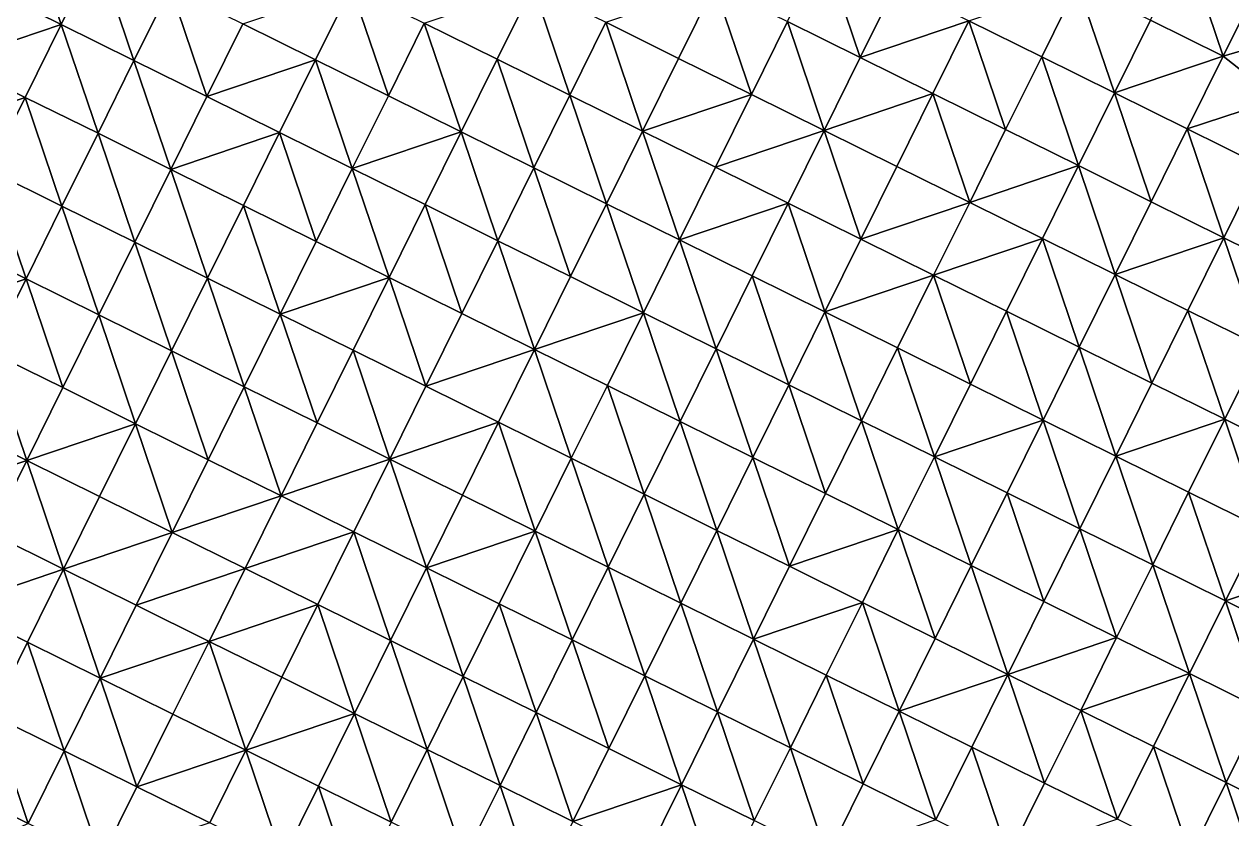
# Model space of a CAD drawing. Extents: x 452550 to 453808, y 451368 to 453069.
# Drawn here: x 453082.1 to 453230.9, y 452214.6 to 452312.4 of the extents above; entities that cross this region are included whole.
import ezdxf

# ---------------------------------------------------------------- set-up
doc = ezdxf.new("R2010")
doc.units = 0
doc.header["$LTSCALE"] = 0.35
doc.header["$MEASUREMENT"] = 0
doc.layers.add('Default', color=42, linetype='Continuous', lineweight=25)

msp = doc.modelspace()

# ---------------------------------------------------------------- linework, layer by layer
at = {"layer": 'Default', "color": 8, "linetype": 'Continuous', "lineweight": 25}
for points in [[(453086.7, 452312.39, 14.32), (453077.74, 452316.82, 14.36), (453082.18, 452325.79, 14.34)], [(453091.14, 452321.35, 14.29), (453086.7, 452312.39, 14.32), (453082.18, 452325.79, 14.34)], [(453095.66, 452307.95, 14.31), (453086.7, 452312.39, 14.32), (453091.14, 452321.35, 14.29)], [(453100.1, 452316.91, 14.26), (453095.66, 452307.95, 14.31), (453091.14, 452321.35, 14.29)], [(453185.11, 452308.31, 14.03), (453176.14, 452312.75, 14.06), (453180.58, 452321.71, 14.06)], [(453189.54, 452317.28, 14.04), (453185.11, 452308.31, 14.03), (453180.58, 452321.71, 14.06)], [(453229.83, 452308.5, 14.08), (453220.87, 452312.93, 14.07), (453225.3, 452321.89, 14.1)], [(453234.26, 452317.46, 14.1), (453229.83, 452308.5, 14.08), (453225.3, 452321.89, 14.1)], [(453229.83, 452308.5, 14.08), (453234.26, 452317.46, 14.1), (453239.9, 452311.45, 14.17)], [(453086.7, 452312.39, 14.32), (453073.3, 452307.86, 14.33), (453077.74, 452316.82, 14.36)], [(453104.63, 452303.52, 14.28), (453095.66, 452307.95, 14.31), (453100.1, 452316.91, 14.26)], [(453109.06, 452312.48, 14.25), (453104.63, 452303.52, 14.28), (453100.1, 452316.91, 14.26)], [(453118.03, 452308.04, 14.23), (453109.06, 452312.48, 14.25), (453122.46, 452317, 14.21)], [(453126.99, 452303.61, 14.22), (453118.03, 452308.04, 14.23), (453122.46, 452317, 14.21)], [(453131.42, 452312.57, 14.18), (453126.99, 452303.61, 14.22), (453122.46, 452317, 14.21)], [(453140.39, 452308.13, 14.17), (453131.42, 452312.57, 14.18), (453144.82, 452317.09, 14.12)], [(453149.35, 452303.7, 14.16), (453140.39, 452308.13, 14.17), (453144.82, 452317.09, 14.12)], [(453153.78, 452312.66, 14.12), (453149.35, 452303.7, 14.16), (453144.82, 452317.09, 14.12)], [(453162.75, 452308.22, 14.11), (453153.78, 452312.66, 14.12), (453167.18, 452317.19, 14.09)], [(453171.71, 452303.79, 14.07), (453162.75, 452308.22, 14.11), (453167.18, 452317.19, 14.09)], [(453176.14, 452312.75, 14.06), (453171.71, 452303.79, 14.07), (453167.18, 452317.19, 14.09)], [(453198.51, 452312.84, 14.06), (453185.11, 452308.31, 14.03), (453189.54, 452317.28, 14.04)], [(453207.47, 452308.4, 14.08), (453198.51, 452312.84, 14.06), (453211.9, 452317.37, 14.05)], [(453216.43, 452303.97, 14.09), (453207.47, 452308.4, 14.08), (453211.9, 452317.37, 14.05)], [(453220.87, 452312.93, 14.07), (453216.43, 452303.97, 14.09), (453211.9, 452317.37, 14.05)], [(453082.27, 452303.42, 14.3), (453073.3, 452307.86, 14.33), (453086.7, 452312.39, 14.32)], [(453091.23, 452298.99, 14.29), (453082.27, 452303.42, 14.3), (453086.7, 452312.39, 14.32)], [(453095.66, 452307.95, 14.31), (453091.23, 452298.99, 14.29), (453086.7, 452312.39, 14.32)], [(453118.03, 452308.04, 14.23), (453104.63, 452303.52, 14.28), (453109.06, 452312.48, 14.25)], [(453135.95, 452299.17, 14.21), (453126.99, 452303.61, 14.22), (453131.42, 452312.57, 14.18)], [(453140.39, 452308.13, 14.17), (453135.95, 452299.17, 14.21), (453131.42, 452312.57, 14.18)], [(453158.31, 452299.26, 14.15), (453149.35, 452303.7, 14.16), (453153.78, 452312.66, 14.12)], [(453162.75, 452308.22, 14.11), (453158.31, 452299.26, 14.15), (453153.78, 452312.66, 14.12)], [(453180.67, 452299.35, 14.06), (453171.71, 452303.79, 14.07), (453176.14, 452312.75, 14.06)], [(453185.11, 452308.31, 14.03), (453180.67, 452299.35, 14.06), (453176.14, 452312.75, 14.06)], [(453194.07, 452303.88, 14.06), (453185.11, 452308.31, 14.03), (453198.51, 452312.84, 14.06)], [(453203.03, 452299.44, 14.07), (453194.07, 452303.88, 14.06), (453198.51, 452312.84, 14.06)], [(453207.47, 452308.4, 14.08), (453203.03, 452299.44, 14.07), (453198.51, 452312.84, 14.06)], [(453229.83, 452308.5, 14.08), (453216.43, 452303.97, 14.09), (453220.87, 452312.93, 14.07)], [(453229.83, 452308.5, 14.08), (453239.9, 452311.45, 14.17), (453236.55, 452303.2, 14.12)], [(453082.27, 452303.42, 14.3), (453068.87, 452298.9, 14.34), (453073.3, 452307.86, 14.33)], [(453100.19, 452294.55, 14.29), (453091.23, 452298.99, 14.29), (453095.66, 452307.95, 14.31)], [(453104.63, 452303.52, 14.28), (453100.19, 452294.55, 14.29), (453095.66, 452307.95, 14.31)], [(453113.59, 452299.08, 14.29), (453104.63, 452303.52, 14.28), (453118.03, 452308.04, 14.23)], [(453122.55, 452294.64, 14.26), (453113.59, 452299.08, 14.29), (453118.03, 452308.04, 14.23)], [(453126.99, 452303.61, 14.22), (453122.55, 452294.64, 14.26), (453118.03, 452308.04, 14.23)], [(453144.91, 452294.73, 14.17), (453135.95, 452299.17, 14.21), (453140.39, 452308.13, 14.17)], [(453149.35, 452303.7, 14.16), (453144.91, 452294.73, 14.17), (453140.39, 452308.13, 14.17)], [(453171.71, 452303.79, 14.07), (453158.31, 452299.26, 14.15), (453162.75, 452308.22, 14.11)], [(453194.07, 452303.88, 14.06), (453180.67, 452299.35, 14.06), (453185.11, 452308.31, 14.03)], [(453211.99, 452295.01, 14.09), (453203.03, 452299.44, 14.07), (453207.47, 452308.4, 14.08)], [(453216.43, 452303.97, 14.09), (453211.99, 452295.01, 14.09), (453207.47, 452308.4, 14.08)], [(453225.39, 452299.53, 14.08), (453216.43, 452303.97, 14.09), (453229.83, 452308.5, 14.08)], [(453225.39, 452299.53, 14.08), (453229.83, 452308.5, 14.08), (453236.55, 452303.2, 14.12)], [(453077.83, 452294.46, 14.31), (453068.87, 452298.9, 14.34), (453082.27, 452303.42, 14.3)], [(453086.79, 452290.03, 14.29), (453077.83, 452294.46, 14.31), (453082.27, 452303.42, 14.3)], [(453091.23, 452298.99, 14.29), (453086.79, 452290.03, 14.29), (453082.27, 452303.42, 14.3)], [(453113.59, 452299.08, 14.29), (453100.19, 452294.55, 14.29), (453104.63, 452303.52, 14.28)], [(453135.95, 452299.17, 14.21), (453122.55, 452294.64, 14.26), (453126.99, 452303.61, 14.22)], [(453153.87, 452290.3, 14.17), (453144.91, 452294.73, 14.17), (453149.35, 452303.7, 14.16)], [(453158.31, 452299.26, 14.15), (453153.87, 452290.3, 14.17), (453149.35, 452303.7, 14.16)], [(453167.27, 452294.83, 14.12), (453158.31, 452299.26, 14.15), (453171.71, 452303.79, 14.07)], [(453180.67, 452299.35, 14.06), (453167.27, 452294.83, 14.12), (453171.71, 452303.79, 14.07)], [(453189.63, 452294.92, 14.07), (453180.67, 452299.35, 14.06), (453194.07, 452303.88, 14.06)], [(453198.6, 452290.48, 14.09), (453189.63, 452294.92, 14.07), (453194.07, 452303.88, 14.06)], [(453203.03, 452299.44, 14.07), (453198.6, 452290.48, 14.09), (453194.07, 452303.88, 14.06)], [(453220.96, 452290.57, 14.1), (453211.99, 452295.01, 14.09), (453216.43, 452303.97, 14.09)], [(453225.39, 452299.53, 14.08), (453220.96, 452290.57, 14.1), (453216.43, 452303.97, 14.09)], [(453234.35, 452295.1, 14.08), (453225.39, 452299.53, 14.08), (453236.55, 452303.2, 14.12)], [(453095.76, 452285.59, 14.29), (453086.79, 452290.03, 14.29), (453091.23, 452298.99, 14.29)], [(453100.19, 452294.55, 14.29), (453095.76, 452285.59, 14.29), (453091.23, 452298.99, 14.29)], [(453109.15, 452290.12, 14.29), (453100.19, 452294.55, 14.29), (453113.59, 452299.08, 14.29)], [(453118.12, 452285.68, 14.29), (453109.15, 452290.12, 14.29), (453113.59, 452299.08, 14.29)], [(453122.55, 452294.64, 14.26), (453118.12, 452285.68, 14.29), (453113.59, 452299.08, 14.29)], [(453131.51, 452290.21, 14.24), (453122.55, 452294.64, 14.26), (453135.95, 452299.17, 14.21)], [(453140.48, 452285.77, 14.22), (453131.51, 452290.21, 14.24), (453135.95, 452299.17, 14.21)], [(453144.91, 452294.73, 14.17), (453140.48, 452285.77, 14.22), (453135.95, 452299.17, 14.21)], [(453162.84, 452285.86, 14.14), (453153.87, 452290.3, 14.17), (453158.31, 452299.26, 14.15)], [(453167.27, 452294.83, 14.12), (453162.84, 452285.86, 14.14), (453158.31, 452299.26, 14.15)], [(453176.24, 452290.39, 14.11), (453167.27, 452294.83, 14.12), (453180.67, 452299.35, 14.06)], [(453185.2, 452285.95, 14.11), (453176.24, 452290.39, 14.11), (453180.67, 452299.35, 14.06)], [(453189.63, 452294.92, 14.07), (453185.2, 452285.95, 14.11), (453180.67, 452299.35, 14.06)], [(453211.99, 452295.01, 14.09), (453198.6, 452290.48, 14.09), (453203.03, 452299.44, 14.07)], [(453229.92, 452286.13, 14.11), (453220.96, 452290.57, 14.1), (453225.39, 452299.53, 14.08)], [(453234.35, 452295.1, 14.08), (453229.92, 452286.13, 14.11), (453225.39, 452299.53, 14.08)], [(453082.36, 452281.06, 14.3), (453073.4, 452285.5, 14.3), (453077.83, 452294.46, 14.31)], [(453086.79, 452290.03, 14.29), (453082.36, 452281.06, 14.3), (453077.83, 452294.46, 14.31)], [(453104.72, 452281.15, 14.3), (453095.76, 452285.59, 14.29), (453100.19, 452294.55, 14.29)], [(453109.15, 452290.12, 14.29), (453104.72, 452281.15, 14.3), (453100.19, 452294.55, 14.29)], [(453127.08, 452281.25, 14.27), (453118.12, 452285.68, 14.29), (453122.55, 452294.64, 14.26)], [(453131.51, 452290.21, 14.24), (453127.08, 452281.25, 14.27), (453122.55, 452294.64, 14.26)], [(453149.44, 452281.34, 14.21), (453140.48, 452285.77, 14.22), (453144.91, 452294.73, 14.17)], [(453153.87, 452290.3, 14.17), (453149.44, 452281.34, 14.21), (453144.91, 452294.73, 14.17)], [(453176.24, 452290.39, 14.11), (453162.84, 452285.86, 14.14), (453167.27, 452294.83, 14.12)], [(453198.6, 452290.48, 14.09), (453185.2, 452285.95, 14.11), (453189.63, 452294.92, 14.07)], [(453207.56, 452286.04, 14.08), (453198.6, 452290.48, 14.09), (453211.99, 452295.01, 14.09)], [(453216.52, 452281.61, 14.08), (453207.56, 452286.04, 14.08), (453211.99, 452295.01, 14.09)], [(453220.96, 452290.57, 14.1), (453216.52, 452281.61, 14.08), (453211.99, 452295.01, 14.09)], [(453238.88, 452281.7, 14.13), (453229.92, 452286.13, 14.11), (453234.35, 452295.1, 14.08)], [(453091.32, 452276.63, 14.3), (453082.36, 452281.06, 14.3), (453086.79, 452290.03, 14.29)], [(453095.76, 452285.59, 14.29), (453091.32, 452276.63, 14.3), (453086.79, 452290.03, 14.29)], [(453113.68, 452276.72, 14.28), (453104.72, 452281.15, 14.3), (453109.15, 452290.12, 14.29)], [(453118.12, 452285.68, 14.29), (453113.68, 452276.72, 14.28), (453109.15, 452290.12, 14.29)], [(453136.04, 452276.81, 14.26), (453127.08, 452281.25, 14.27), (453131.51, 452290.21, 14.24)], [(453140.48, 452285.77, 14.22), (453136.04, 452276.81, 14.26), (453131.51, 452290.21, 14.24)], [(453158.4, 452276.9, 14.17), (453149.44, 452281.34, 14.21), (453153.87, 452290.3, 14.17)], [(453162.84, 452285.86, 14.14), (453158.4, 452276.9, 14.17), (453153.87, 452290.3, 14.17)], [(453171.8, 452281.43, 14.13), (453162.84, 452285.86, 14.14), (453176.24, 452290.39, 14.11)], [(453180.76, 452276.99, 14.14), (453171.8, 452281.43, 14.13), (453176.24, 452290.39, 14.11)], [(453185.2, 452285.95, 14.11), (453180.76, 452276.99, 14.14), (453176.24, 452290.39, 14.11)], [(453194.16, 452281.52, 14.11), (453185.2, 452285.95, 14.11), (453198.6, 452290.48, 14.09)], [(453207.56, 452286.04, 14.08), (453194.16, 452281.52, 14.11), (453198.6, 452290.48, 14.09)], [(453229.92, 452286.13, 14.11), (453216.52, 452281.61, 14.08), (453220.96, 452290.57, 14.1)], [(453082.36, 452281.06, 14.3), (453068.96, 452276.54, 14.32), (453073.4, 452285.5, 14.3)], [(453100.28, 452272.19, 14.3), (453091.32, 452276.63, 14.3), (453095.76, 452285.59, 14.29)], [(453104.72, 452281.15, 14.3), (453100.28, 452272.19, 14.3), (453095.76, 452285.59, 14.29)], [(453127.08, 452281.25, 14.27), (453113.68, 452276.72, 14.28), (453118.12, 452285.68, 14.29)], [(453145, 452272.37, 14.25), (453136.04, 452276.81, 14.26), (453140.48, 452285.77, 14.22)], [(453149.44, 452281.34, 14.21), (453145, 452272.37, 14.25), (453140.48, 452285.77, 14.22)], [(453167.36, 452272.46, 14.14), (453158.4, 452276.9, 14.17), (453162.84, 452285.86, 14.14)], [(453171.8, 452281.43, 14.13), (453167.36, 452272.46, 14.14), (453162.84, 452285.86, 14.14)], [(453194.16, 452281.52, 14.11), (453180.76, 452276.99, 14.14), (453185.2, 452285.95, 14.11)], [(453203.12, 452277.08, 14.11), (453194.16, 452281.52, 14.11), (453207.56, 452286.04, 14.08)], [(453212.08, 452272.65, 14.12), (453203.12, 452277.08, 14.11), (453207.56, 452286.04, 14.08)], [(453216.52, 452281.61, 14.08), (453212.08, 452272.65, 14.12), (453207.56, 452286.04, 14.08)], [(453225.48, 452277.17, 14.09), (453216.52, 452281.61, 14.08), (453229.92, 452286.13, 14.11)], [(453234.45, 452272.74, 14.1), (453225.48, 452277.17, 14.09), (453229.92, 452286.13, 14.11)], [(453238.88, 452281.7, 14.13), (453234.45, 452272.74, 14.1), (453229.92, 452286.13, 14.11)], [(453077.92, 452272.1, 14.3), (453068.96, 452276.54, 14.32), (453082.36, 452281.06, 14.3)], [(453086.88, 452267.67, 14.31), (453077.92, 452272.1, 14.3), (453082.36, 452281.06, 14.3)], [(453091.32, 452276.63, 14.3), (453086.88, 452267.67, 14.31), (453082.36, 452281.06, 14.3)], [(453109.24, 452267.76, 14.3), (453100.28, 452272.19, 14.3), (453104.72, 452281.15, 14.3)], [(453113.68, 452276.72, 14.28), (453109.24, 452267.76, 14.3), (453104.72, 452281.15, 14.3)], [(453122.64, 452272.28, 14.28), (453113.68, 452276.72, 14.28), (453127.08, 452281.25, 14.27)], [(453131.61, 452267.85, 14.28), (453122.64, 452272.28, 14.28), (453127.08, 452281.25, 14.27)], [(453136.04, 452276.81, 14.26), (453131.61, 452267.85, 14.28), (453127.08, 452281.25, 14.27)], [(453158.4, 452276.9, 14.17), (453145, 452272.37, 14.25), (453149.44, 452281.34, 14.21)], [(453176.33, 452268.03, 14.15), (453167.36, 452272.46, 14.14), (453171.8, 452281.43, 14.13)], [(453180.76, 452276.99, 14.14), (453176.33, 452268.03, 14.15), (453171.8, 452281.43, 14.13)], [(453189.72, 452272.56, 14.15), (453180.76, 452276.99, 14.14), (453194.16, 452281.52, 14.11)], [(453198.69, 452268.12, 14.14), (453189.72, 452272.56, 14.15), (453194.16, 452281.52, 14.11)], [(453203.12, 452277.08, 14.11), (453198.69, 452268.12, 14.14), (453194.16, 452281.52, 14.11)], [(453221.05, 452268.21, 14.14), (453212.08, 452272.65, 14.12), (453216.52, 452281.61, 14.08)], [(453225.48, 452277.17, 14.09), (453221.05, 452268.21, 14.14), (453216.52, 452281.61, 14.08)], [(453095.85, 452263.23, 14.32), (453086.88, 452267.67, 14.31), (453091.32, 452276.63, 14.3)], [(453100.28, 452272.19, 14.3), (453095.85, 452263.23, 14.32), (453091.32, 452276.63, 14.3)], [(453118.21, 452263.32, 14.3), (453109.24, 452267.76, 14.3), (453113.68, 452276.72, 14.28)], [(453122.64, 452272.28, 14.28), (453118.21, 452263.32, 14.3), (453113.68, 452276.72, 14.28)], [(453145, 452272.37, 14.25), (453131.61, 452267.85, 14.28), (453136.04, 452276.81, 14.26)], [(453153.97, 452267.94, 14.22), (453145, 452272.37, 14.25), (453158.4, 452276.9, 14.17)], [(453162.93, 452263.5, 14.2), (453153.97, 452267.94, 14.22), (453158.4, 452276.9, 14.17)], [(453167.36, 452272.46, 14.14), (453162.93, 452263.5, 14.2), (453158.4, 452276.9, 14.17)], [(453185.29, 452263.59, 14.16), (453176.33, 452268.03, 14.15), (453180.76, 452276.99, 14.14)], [(453189.72, 452272.56, 14.15), (453185.29, 452263.59, 14.16), (453180.76, 452276.99, 14.14)], [(453207.65, 452263.68, 14.15), (453198.69, 452268.12, 14.14), (453203.12, 452277.08, 14.11)], [(453212.08, 452272.65, 14.12), (453207.65, 452263.68, 14.15), (453203.12, 452277.08, 14.11)], [(453230.01, 452263.77, 14.13), (453221.05, 452268.21, 14.14), (453225.48, 452277.17, 14.09)], [(453234.45, 452272.74, 14.1), (453230.01, 452263.77, 14.13), (453225.48, 452277.17, 14.09)], [(453082.45, 452258.7, 14.3), (453073.49, 452263.14, 14.31), (453077.92, 452272.1, 14.3)], [(453086.88, 452267.67, 14.31), (453082.45, 452258.7, 14.3), (453077.92, 452272.1, 14.3)], [(453104.81, 452258.79, 14.32), (453095.85, 452263.23, 14.32), (453100.28, 452272.19, 14.3)], [(453109.24, 452267.76, 14.3), (453104.81, 452258.79, 14.32), (453100.28, 452272.19, 14.3)], [(453127.17, 452258.88, 14.3), (453118.21, 452263.32, 14.3), (453122.64, 452272.28, 14.28)], [(453131.61, 452267.85, 14.28), (453127.17, 452258.88, 14.3), (453122.64, 452272.28, 14.28)], [(453140.57, 452263.41, 14.28), (453131.61, 452267.85, 14.28), (453145, 452272.37, 14.25)], [(453149.53, 452258.98, 14.25), (453140.57, 452263.41, 14.28), (453145, 452272.37, 14.25)], [(453153.97, 452267.94, 14.22), (453149.53, 452258.98, 14.25), (453145, 452272.37, 14.25)], [(453171.89, 452259.07, 14.21), (453162.93, 452263.5, 14.2), (453167.36, 452272.46, 14.14)], [(453176.33, 452268.03, 14.15), (453171.89, 452259.07, 14.21), (453167.36, 452272.46, 14.14)], [(453194.25, 452259.16, 14.16), (453185.29, 452263.59, 14.16), (453189.72, 452272.56, 14.15)], [(453198.69, 452268.12, 14.14), (453194.25, 452259.16, 14.16), (453189.72, 452272.56, 14.15)], [(453216.61, 452259.25, 14.16), (453207.65, 452263.68, 14.15), (453212.08, 452272.65, 14.12)], [(453221.05, 452268.21, 14.14), (453216.61, 452259.25, 14.16), (453212.08, 452272.65, 14.12)], [(453238.97, 452259.34, 14.14), (453230.01, 452263.77, 14.13), (453234.45, 452272.74, 14.1)], [(453095.85, 452263.23, 14.32), (453082.45, 452258.7, 14.3), (453086.88, 452267.67, 14.31)], [(453113.77, 452254.36, 14.31), (453104.81, 452258.79, 14.32), (453109.24, 452267.76, 14.3)], [(453118.21, 452263.32, 14.3), (453113.77, 452254.36, 14.31), (453109.24, 452267.76, 14.3)], [(453140.57, 452263.41, 14.28), (453127.17, 452258.88, 14.3), (453131.61, 452267.85, 14.28)], [(453158.49, 452254.54, 14.22), (453149.53, 452258.98, 14.25), (453153.97, 452267.94, 14.22)], [(453162.93, 452263.5, 14.2), (453158.49, 452254.54, 14.22), (453153.97, 452267.94, 14.22)], [(453180.85, 452254.63, 14.2), (453171.89, 452259.07, 14.21), (453176.33, 452268.03, 14.15)], [(453185.29, 452263.59, 14.16), (453180.85, 452254.63, 14.2), (453176.33, 452268.03, 14.15)], [(453207.65, 452263.68, 14.15), (453194.25, 452259.16, 14.16), (453198.69, 452268.12, 14.14)], [(453230.01, 452263.77, 14.13), (453216.61, 452259.25, 14.16), (453221.05, 452268.21, 14.14)], [(453082.45, 452258.7, 14.3), (453069.05, 452254.18, 14.3), (453073.49, 452263.14, 14.31)], [(453091.41, 452254.27, 14.32), (453082.45, 452258.7, 14.3), (453095.85, 452263.23, 14.32)], [(453100.37, 452249.83, 14.33), (453091.41, 452254.27, 14.32), (453095.85, 452263.23, 14.32)], [(453104.81, 452258.79, 14.32), (453100.37, 452249.83, 14.33), (453095.85, 452263.23, 14.32)], [(453127.17, 452258.88, 14.3), (453113.77, 452254.36, 14.31), (453118.21, 452263.32, 14.3)], [(453136.13, 452254.45, 14.29), (453127.17, 452258.88, 14.3), (453140.57, 452263.41, 14.28)], [(453145.09, 452250.01, 14.27), (453136.13, 452254.45, 14.29), (453140.57, 452263.41, 14.28)], [(453149.53, 452258.98, 14.25), (453145.09, 452250.01, 14.27), (453140.57, 452263.41, 14.28)], [(453167.45, 452250.1, 14.22), (453158.49, 452254.54, 14.22), (453162.93, 452263.5, 14.2)], [(453171.89, 452259.07, 14.21), (453167.45, 452250.1, 14.22), (453162.93, 452263.5, 14.2)], [(453189.81, 452250.19, 14.18), (453180.85, 452254.63, 14.2), (453185.29, 452263.59, 14.16)], [(453194.25, 452259.16, 14.16), (453189.81, 452250.19, 14.18), (453185.29, 452263.59, 14.16)], [(453203.21, 452254.72, 14.16), (453194.25, 452259.16, 14.16), (453207.65, 452263.68, 14.15)], [(453212.18, 452250.29, 14.17), (453203.21, 452254.72, 14.16), (453207.65, 452263.68, 14.15)], [(453216.61, 452259.25, 14.16), (453212.18, 452250.29, 14.17), (453207.65, 452263.68, 14.15)], [(453225.57, 452254.81, 14.16), (453216.61, 452259.25, 14.16), (453230.01, 452263.77, 14.13)], [(453234.54, 452250.38, 14.17), (453225.57, 452254.81, 14.16), (453230.01, 452263.77, 14.13)], [(453238.97, 452259.34, 14.14), (453234.54, 452250.38, 14.17), (453230.01, 452263.77, 14.13)], [(453078.01, 452249.74, 14.3), (453069.05, 452254.18, 14.3), (453082.45, 452258.7, 14.3)], [(453086.97, 452245.31, 14.31), (453078.01, 452249.74, 14.3), (453082.45, 452258.7, 14.3)], [(453091.41, 452254.27, 14.32), (453086.97, 452245.31, 14.31), (453082.45, 452258.7, 14.3)], [(453113.77, 452254.36, 14.31), (453100.37, 452249.83, 14.33), (453104.81, 452258.79, 14.32)], [(453122.73, 452249.92, 14.31), (453113.77, 452254.36, 14.31), (453127.17, 452258.88, 14.3)], [(453131.7, 452245.49, 14.3), (453122.73, 452249.92, 14.31), (453127.17, 452258.88, 14.3)], [(453136.13, 452254.45, 14.29), (453131.7, 452245.49, 14.3), (453127.17, 452258.88, 14.3)], [(453154.06, 452245.58, 14.24), (453145.09, 452250.01, 14.27), (453149.53, 452258.98, 14.25)], [(453158.49, 452254.54, 14.22), (453154.06, 452245.58, 14.24), (453149.53, 452258.98, 14.25)], [(453176.42, 452245.67, 14.22), (453167.45, 452250.1, 14.22), (453171.89, 452259.07, 14.21)], [(453180.85, 452254.63, 14.2), (453176.42, 452245.67, 14.22), (453171.89, 452259.07, 14.21)], [(453198.78, 452245.76, 14.2), (453189.81, 452250.19, 14.18), (453194.25, 452259.16, 14.16)], [(453203.21, 452254.72, 14.16), (453198.78, 452245.76, 14.2), (453194.25, 452259.16, 14.16)], [(453221.14, 452245.85, 14.18), (453212.18, 452250.29, 14.17), (453216.61, 452259.25, 14.16)], [(453225.57, 452254.81, 14.16), (453221.14, 452245.85, 14.18), (453216.61, 452259.25, 14.16)], [(453100.37, 452249.83, 14.33), (453086.97, 452245.31, 14.31), (453091.41, 452254.27, 14.32)], [(453109.34, 452245.4, 14.33), (453100.37, 452249.83, 14.33), (453113.77, 452254.36, 14.31)], [(453122.73, 452249.92, 14.31), (453109.34, 452245.4, 14.33), (453113.77, 452254.36, 14.31)], [(453145.09, 452250.01, 14.27), (453131.7, 452245.49, 14.3), (453136.13, 452254.45, 14.29)], [(453163.02, 452241.14, 14.23), (453154.06, 452245.58, 14.24), (453158.49, 452254.54, 14.22)], [(453167.45, 452250.1, 14.22), (453163.02, 452241.14, 14.23), (453158.49, 452254.54, 14.22)], [(453189.81, 452250.19, 14.18), (453176.42, 452245.67, 14.22), (453180.85, 452254.63, 14.2)], [(453207.74, 452241.32, 14.21), (453198.78, 452245.76, 14.2), (453203.21, 452254.72, 14.16)], [(453212.18, 452250.29, 14.17), (453207.74, 452241.32, 14.21), (453203.21, 452254.72, 14.16)], [(453230.1, 452241.41, 14.18), (453221.14, 452245.85, 14.18), (453225.57, 452254.81, 14.16)], [(453234.54, 452250.38, 14.17), (453230.1, 452241.41, 14.18), (453225.57, 452254.81, 14.16)], [(453086.97, 452245.31, 14.31), (453073.58, 452240.78, 14.29), (453078.01, 452249.74, 14.3)], [(453095.94, 452240.87, 14.33), (453086.97, 452245.31, 14.31), (453100.37, 452249.83, 14.33)], [(453109.34, 452245.4, 14.33), (453095.94, 452240.87, 14.33), (453100.37, 452249.83, 14.33)], [(453118.3, 452240.96, 14.31), (453109.34, 452245.4, 14.33), (453122.73, 452249.92, 14.31)], [(453127.26, 452236.52, 14.3), (453118.3, 452240.96, 14.31), (453122.73, 452249.92, 14.31)], [(453131.7, 452245.49, 14.3), (453127.26, 452236.52, 14.3), (453122.73, 452249.92, 14.31)], [(453140.66, 452241.05, 14.28), (453131.7, 452245.49, 14.3), (453145.09, 452250.01, 14.27)], [(453149.62, 452236.62, 14.25), (453140.66, 452241.05, 14.28), (453145.09, 452250.01, 14.27)], [(453154.06, 452245.58, 14.24), (453149.62, 452236.62, 14.25), (453145.09, 452250.01, 14.27)], [(453171.98, 452236.71, 14.22), (453163.02, 452241.14, 14.23), (453167.45, 452250.1, 14.22)], [(453176.42, 452245.67, 14.22), (453171.98, 452236.71, 14.22), (453167.45, 452250.1, 14.22)], [(453185.38, 452241.23, 14.2), (453176.42, 452245.67, 14.22), (453189.81, 452250.19, 14.18)], [(453194.34, 452236.8, 14.21), (453185.38, 452241.23, 14.2), (453189.81, 452250.19, 14.18)], [(453198.78, 452245.76, 14.2), (453194.34, 452236.8, 14.21), (453189.81, 452250.19, 14.18)], [(453216.7, 452236.89, 14.22), (453207.74, 452241.32, 14.21), (453212.18, 452250.29, 14.17)], [(453221.14, 452245.85, 14.18), (453216.7, 452236.89, 14.22), (453212.18, 452250.29, 14.17)], [(453243.5, 452245.94, 14.14), (453230.1, 452241.41, 14.18), (453234.54, 452250.38, 14.17)], [(453082.54, 452236.34, 14.28), (453073.58, 452240.78, 14.29), (453086.97, 452245.31, 14.31)], [(453091.5, 452231.91, 14.3), (453082.54, 452236.34, 14.28), (453086.97, 452245.31, 14.31)], [(453095.94, 452240.87, 14.33), (453091.5, 452231.91, 14.3), (453086.97, 452245.31, 14.31)], [(453104.9, 452236.43, 14.31), (453095.94, 452240.87, 14.33), (453109.34, 452245.4, 14.33)], [(453118.3, 452240.96, 14.31), (453104.9, 452236.43, 14.31), (453109.34, 452245.4, 14.33)], [(453136.22, 452232.09, 14.29), (453127.26, 452236.52, 14.3), (453131.7, 452245.49, 14.3)], [(453140.66, 452241.05, 14.28), (453136.22, 452232.09, 14.29), (453131.7, 452245.49, 14.3)], [(453158.58, 452232.18, 14.24), (453149.62, 452236.62, 14.25), (453154.06, 452245.58, 14.24)], [(453163.02, 452241.14, 14.23), (453158.58, 452232.18, 14.24), (453154.06, 452245.58, 14.24)], [(453185.38, 452241.23, 14.2), (453171.98, 452236.71, 14.22), (453176.42, 452245.67, 14.22)], [(453203.3, 452232.36, 14.23), (453194.34, 452236.8, 14.21), (453198.78, 452245.76, 14.2)], [(453207.74, 452241.32, 14.21), (453203.3, 452232.36, 14.23), (453198.78, 452245.76, 14.2)], [(453225.66, 452232.45, 14.22), (453216.7, 452236.89, 14.22), (453221.14, 452245.85, 14.18)], [(453230.1, 452241.41, 14.18), (453225.66, 452232.45, 14.22), (453221.14, 452245.85, 14.18)], [(453239.06, 452236.98, 14.18), (453230.1, 452241.41, 14.18), (453243.5, 452245.94, 14.14)], [(453082.54, 452236.34, 14.28), (453078.1, 452227.38, 14.29), (453073.58, 452240.78, 14.29)], [(453104.9, 452236.43, 14.31), (453091.5, 452231.91, 14.3), (453095.94, 452240.87, 14.33)], [(453113.86, 452232, 14.3), (453104.9, 452236.43, 14.31), (453118.3, 452240.96, 14.31)], [(453122.82, 452227.56, 14.31), (453113.86, 452232, 14.3), (453118.3, 452240.96, 14.31)], [(453127.26, 452236.52, 14.3), (453122.82, 452227.56, 14.31), (453118.3, 452240.96, 14.31)], [(453145.18, 452227.65, 14.27), (453136.22, 452232.09, 14.29), (453140.66, 452241.05, 14.28)], [(453149.62, 452236.62, 14.25), (453145.18, 452227.65, 14.27), (453140.66, 452241.05, 14.28)], [(453167.55, 452227.74, 14.21), (453158.58, 452232.18, 14.24), (453163.02, 452241.14, 14.23)], [(453171.98, 452236.71, 14.22), (453167.55, 452227.74, 14.21), (453163.02, 452241.14, 14.23)], [(453180.94, 452232.27, 14.2), (453171.98, 452236.71, 14.22), (453185.38, 452241.23, 14.2)], [(453189.91, 452227.83, 14.21), (453180.94, 452232.27, 14.2), (453185.38, 452241.23, 14.2)], [(453194.34, 452236.8, 14.21), (453189.91, 452227.83, 14.21), (453185.38, 452241.23, 14.2)], [(453216.7, 452236.89, 14.22), (453203.3, 452232.36, 14.23), (453207.74, 452241.32, 14.21)], [(453234.63, 452228.02, 14.2), (453225.66, 452232.45, 14.22), (453230.1, 452241.41, 14.18)], [(453239.06, 452236.98, 14.18), (453234.63, 452228.02, 14.2), (453230.1, 452241.41, 14.18)], [(453087.07, 452222.94, 14.29), (453078.1, 452227.38, 14.29), (453082.54, 452236.34, 14.28)], [(453091.5, 452231.91, 14.3), (453087.07, 452222.94, 14.29), (453082.54, 452236.34, 14.28)], [(453100.46, 452227.47, 14.32), (453091.5, 452231.91, 14.3), (453104.9, 452236.43, 14.31)], [(453109.43, 452223.04, 14.31), (453100.46, 452227.47, 14.32), (453104.9, 452236.43, 14.31)], [(453113.86, 452232, 14.3), (453109.43, 452223.04, 14.31), (453104.9, 452236.43, 14.31)], [(453131.79, 452223.13, 14.29), (453122.82, 452227.56, 14.31), (453127.26, 452236.52, 14.3)], [(453136.22, 452232.09, 14.29), (453131.79, 452223.13, 14.29), (453127.26, 452236.52, 14.3)], [(453154.15, 452223.22, 14.27), (453145.18, 452227.65, 14.27), (453149.62, 452236.62, 14.25)], [(453158.58, 452232.18, 14.24), (453154.15, 452223.22, 14.27), (453149.62, 452236.62, 14.25)], [(453176.51, 452223.31, 14.18), (453167.55, 452227.74, 14.21), (453171.98, 452236.71, 14.22)], [(453180.94, 452232.27, 14.2), (453176.51, 452223.31, 14.18), (453171.98, 452236.71, 14.22)], [(453203.3, 452232.36, 14.23), (453189.91, 452227.83, 14.21), (453194.34, 452236.8, 14.21)], [(453212.27, 452227.93, 14.24), (453203.3, 452232.36, 14.23), (453216.7, 452236.89, 14.22)], [(453225.66, 452232.45, 14.22), (453212.27, 452227.93, 14.24), (453216.7, 452236.89, 14.22)], [(453096.03, 452218.51, 14.29), (453087.07, 452222.94, 14.29), (453091.5, 452231.91, 14.3)], [(453100.46, 452227.47, 14.32), (453096.03, 452218.51, 14.29), (453091.5, 452231.91, 14.3)], [(453122.82, 452227.56, 14.31), (453109.43, 452223.04, 14.31), (453113.86, 452232, 14.3)], [(453140.75, 452218.69, 14.27), (453131.79, 452223.13, 14.29), (453136.22, 452232.09, 14.29)], [(453145.18, 452227.65, 14.27), (453140.75, 452218.69, 14.27), (453136.22, 452232.09, 14.29)], [(453163.11, 452218.78, 14.26), (453154.15, 452223.22, 14.27), (453158.58, 452232.18, 14.24)], [(453167.55, 452227.74, 14.21), (453163.11, 452218.78, 14.26), (453158.58, 452232.18, 14.24)], [(453185.47, 452218.87, 14.18), (453176.51, 452223.31, 14.18), (453180.94, 452232.27, 14.2)], [(453189.91, 452227.83, 14.21), (453185.47, 452218.87, 14.18), (453180.94, 452232.27, 14.2)], [(453198.87, 452223.4, 14.23), (453189.91, 452227.83, 14.21), (453203.3, 452232.36, 14.23)], [(453207.83, 452218.96, 14.23), (453198.87, 452223.4, 14.23), (453203.3, 452232.36, 14.23)], [(453212.27, 452227.93, 14.24), (453207.83, 452218.96, 14.23), (453203.3, 452232.36, 14.23)], [(453221.23, 452223.49, 14.23), (453212.27, 452227.93, 14.24), (453225.66, 452232.45, 14.22)], [(453230.19, 452219.05, 14.21), (453221.23, 452223.49, 14.23), (453225.66, 452232.45, 14.22)], [(453234.63, 452228.02, 14.2), (453230.19, 452219.05, 14.21), (453225.66, 452232.45, 14.22)], [(453082.63, 452213.98, 14.28), (453073.67, 452218.42, 14.36), (453078.1, 452227.38, 14.29)], [(453087.07, 452222.94, 14.29), (453082.63, 452213.98, 14.28), (453078.1, 452227.38, 14.29)], [(453109.43, 452223.04, 14.31), (453096.03, 452218.51, 14.29), (453100.46, 452227.47, 14.32)], [(453118.39, 452218.6, 14.31), (453109.43, 452223.04, 14.31), (453122.82, 452227.56, 14.31)], [(453127.35, 452214.16, 14.28), (453118.39, 452218.6, 14.31), (453122.82, 452227.56, 14.31)], [(453131.79, 452223.13, 14.29), (453127.35, 452214.16, 14.28), (453122.82, 452227.56, 14.31)], [(453149.71, 452214.25, 14.26), (453140.75, 452218.69, 14.27), (453145.18, 452227.65, 14.27)], [(453154.15, 452223.22, 14.27), (453149.71, 452214.25, 14.26), (453145.18, 452227.65, 14.27)], [(453172.07, 452214.35, 14.23), (453163.11, 452218.78, 14.26), (453167.55, 452227.74, 14.21)], [(453176.51, 452223.31, 14.18), (453172.07, 452214.35, 14.23), (453167.55, 452227.74, 14.21)], [(453194.43, 452214.44, 14.18), (453185.47, 452218.87, 14.18), (453189.91, 452227.83, 14.21)], [(453198.87, 452223.4, 14.23), (453194.43, 452214.44, 14.18), (453189.91, 452227.83, 14.21)], [(453216.79, 452214.53, 14.23), (453207.83, 452218.96, 14.23), (453212.27, 452227.93, 14.24)], [(453221.23, 452223.49, 14.23), (453216.79, 452214.53, 14.23), (453212.27, 452227.93, 14.24)], [(453239.15, 452214.62, 14.18), (453230.19, 452219.05, 14.21), (453234.63, 452228.02, 14.2)], [(453091.59, 452209.55, 14.27), (453082.63, 452213.98, 14.28), (453087.07, 452222.94, 14.29)], [(453096.03, 452218.51, 14.29), (453091.59, 452209.55, 14.27), (453087.07, 452222.94, 14.29)], [(453104.99, 452214.07, 14.27), (453096.03, 452218.51, 14.29), (453109.43, 452223.04, 14.31)], [(453113.95, 452209.64, 14.26), (453104.99, 452214.07, 14.27), (453109.43, 452223.04, 14.31)], [(453118.39, 452218.6, 14.31), (453113.95, 452209.64, 14.26), (453109.43, 452223.04, 14.31)], [(453136.31, 452209.73, 14.27), (453127.35, 452214.16, 14.28), (453131.79, 452223.13, 14.29)], [(453140.75, 452218.69, 14.27), (453136.31, 452209.73, 14.27), (453131.79, 452223.13, 14.29)], [(453163.11, 452218.78, 14.26), (453149.71, 452214.25, 14.26), (453154.15, 452223.22, 14.27)], [(453181.03, 452209.91, 14.23), (453172.07, 452214.35, 14.23), (453176.51, 452223.31, 14.18)], [(453185.47, 452218.87, 14.18), (453181.03, 452209.91, 14.23), (453176.51, 452223.31, 14.18)], [(453203.39, 452210, 14.18), (453194.43, 452214.44, 14.18), (453198.87, 452223.4, 14.23)], [(453207.83, 452218.96, 14.23), (453203.39, 452210, 14.18), (453198.87, 452223.4, 14.23)], [(453225.76, 452210.09, 14.22), (453216.79, 452214.53, 14.23), (453221.23, 452223.49, 14.23)], [(453230.19, 452219.05, 14.21), (453225.76, 452210.09, 14.22), (453221.23, 452223.49, 14.23)], [(453073.67, 452218.42, 14.36), (453082.63, 452213.98, 14.28), (453077.34, 452211.49, 14.37)], [(453104.99, 452214.07, 14.27), (453091.59, 452209.55, 14.27), (453096.03, 452218.51, 14.29)], [(453122.91, 452205.2, 14.24), (453113.95, 452209.64, 14.26), (453118.39, 452218.6, 14.31)], [(453127.35, 452214.16, 14.28), (453122.91, 452205.2, 14.24), (453118.39, 452218.6, 14.31)], [(453145.28, 452205.29, 14.26), (453136.31, 452209.73, 14.27), (453140.75, 452218.69, 14.27)], [(453149.71, 452214.25, 14.26), (453145.28, 452205.29, 14.26), (453140.75, 452218.69, 14.27)], [(453158.67, 452209.82, 14.26), (453149.71, 452214.25, 14.26), (453163.11, 452218.78, 14.26)], [(453167.64, 452205.38, 14.23), (453158.67, 452209.82, 14.26), (453163.11, 452218.78, 14.26)], [(453172.07, 452214.35, 14.23), (453167.64, 452205.38, 14.23), (453163.11, 452218.78, 14.26)], [(453194.43, 452214.44, 14.18), (453181.03, 452209.91, 14.23), (453185.47, 452218.87, 14.18)], [(453216.79, 452214.53, 14.23), (453203.39, 452210, 14.18), (453207.83, 452218.96, 14.23)], [(453234.72, 452205.66, 14.22), (453225.76, 452210.09, 14.22), (453230.19, 452219.05, 14.21)], [(453239.15, 452214.62, 14.18), (453234.72, 452205.66, 14.22), (453230.19, 452219.05, 14.21)]]:
    msp.add_3dface(points, dxfattribs=at)

doc.saveas('drawing.dxf')
